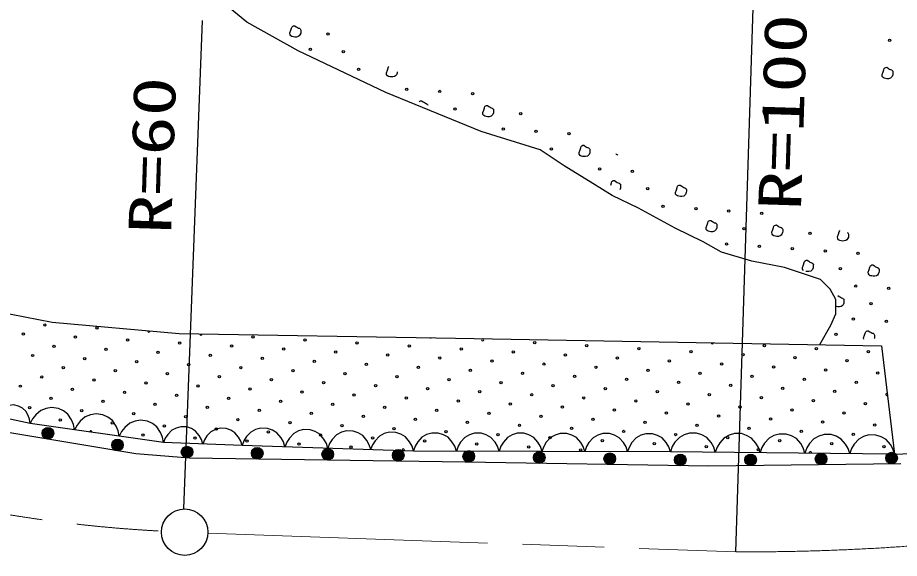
# Model space of a CAD drawing. Units: millimetres, scale not verified. Extents: x 40000 to 680000, y 20000 to 380000.
# Drawn here: x 340618 to 378432, y 257690 to 280857 of the extents above; entities that cross this region are included whole.
import ezdxf
from ezdxf.enums import TextEntityAlignment as Align

# ---------------------------------------------------------------- set-up
doc = ezdxf.new("R2010")
doc.units = ezdxf.units.MM
doc.header["$LTSCALE"] = 1000
doc.linetypes.add('CHAIN', pattern=[18.5, 12, -1.5, 3.5, -1.5])
doc.layers.add('M-BGD', color=7, linetype='Continuous', lineweight=25)
doc.layers.add('M-BMK', color=2, linetype='CHAIN', lineweight=13)
doc.styles.add('ＭＳ ゴシック', font='')
doc.styles.get('ＭＳ ゴシック').set_extended_font_data('MS Gothic')

# ---------------------------------------------------------------- blocks, each defined once
blk = doc.blocks.new('BUHIN2')
at = {"color": 7, "linetype": 'Continuous', "lineweight": 25}
blk.add_circle((0, 0), 995, dxfattribs=at)
blk = doc.blocks.new('BUHIN52')
at = {"color": 7, "linetype": 'Continuous', "lineweight": 25}
for radius in [249, 220, 191, 161, 132, 97.5, 67.5, 38.8, 7.5]:
    blk.add_circle((-246, -37), radius, dxfattribs=at)
blk = doc.blocks.new('BUHIN53')
at = {"color": 7, "linetype": 'Continuous', "lineweight": 25}
for radius in [249, 220, 191, 161, 132, 97.5, 67.5, 38.8, 7.5]:
    blk.add_circle((-247, -30), radius, dxfattribs=at)
blk = doc.blocks.new('BUHIN54')
at = {"color": 7, "linetype": 'Continuous', "lineweight": 25}
for radius in [249, 220, 191, 161, 132, 97.5, 67.5, 38.8, 7.5]:
    blk.add_circle((-247, -30), radius, dxfattribs=at)
blk = doc.blocks.new('BUHIN56')
at = {"color": 7, "linetype": 'Continuous', "lineweight": 25}
for radius in [249, 220, 191, 161, 132, 97.5, 67.5, 38.8, 7.5]:
    blk.add_circle((-249, 8), radius, dxfattribs=at)
blk = doc.blocks.new('BUHIN122')
at = {"color": 7, "linetype": 'Continuous', "lineweight": 25}
blk.add_lwpolyline([(-121, 954), (-332, 854), (-503, 716), (-689, 504), (-777, 279), (-820, 46), (-782, -250), (-682, -465), (-541, -660), (-308, -819), (-108, -905), (121, -954)], dxfattribs=at)
blk = doc.blocks.new('BUHIN123')
at = {"color": 7, "linetype": 'Continuous', "lineweight": 25}
blk.add_lwpolyline([(-122, 910), (-323, 814), (-485, 681), (-662, 476), (-744, 261), (-783, 38), (-745, -244), (-648, -449), (-512, -634), (-288, -785), (-97, -865), (122, -910)], dxfattribs=at)
blk = doc.blocks.new('BUHIN124')
at = {"color": 7, "linetype": 'Continuous', "lineweight": 25}
blk.add_lwpolyline([(-97, 915), (-300, 824), (-467, 695), (-649, 495), (-737, 283), (-783, 60), (-753, -223), (-662, -431), (-531, -620), (-311, -777), (-121, -864), (97, -915)], dxfattribs=at)
blk = doc.blocks.new('BUHIN125')
at = {"color": 7, "linetype": 'Continuous', "lineweight": 25}
blk.add_lwpolyline([(-82, 838), (-269, 756), (-422, 640), (-591, 458), (-673, 264), (-717, 61), (-691, -199), (-609, -390), (-490, -564), (-290, -710), (-117, -790), (82, -838)], dxfattribs=at)
blk = doc.blocks.new('BUHIN126')
at = {"color": 7, "linetype": 'Continuous', "lineweight": 25}
blk.add_lwpolyline([(5, 964), (-217, 893), (-406, 778), (-619, 591), (-735, 380), (-809, 154), (-810, -145), (-739, -372), (-625, -585), (-414, -774), (-226, -885), (-5, -964)], dxfattribs=at)
blk = doc.blocks.new('BUHIN127')
at = {"color": 7, "linetype": 'Continuous', "lineweight": 25}
blk.add_lwpolyline([(54, 750), (-123, 706), (-275, 626), (-451, 492), (-553, 333), (-621, 161), (-638, -71), (-594, -251), (-516, -423), (-362, -581), (-222, -677), (-54, -750)], dxfattribs=at)

msp = doc.modelspace()

# ---------------------------------------------------------------- linework, layer by layer
at = {"layer": 'M-BGD'}
for p, q in [((371419, 257966), (372219, 282909)), ((350450, 280663), (349251, 281657)), ((347751, 259810), (348548, 280735)), ((352643, 279430), (350450, 280663)), ((356412, 277648), (352643, 279430)), ((360490, 275977), (356412, 277648)), ((363025, 275189), (360490, 275977)), ((364053, 274504), (363025, 275189)), ((365286, 273750), (364053, 274504)), ((366109, 273236), (365286, 273750)), ((367239, 272688), (366109, 273236)), ((368816, 271831), (367239, 272688)), ((370015, 271249), (368816, 271831)), ((370803, 270804), (370015, 271249)), ((372105, 270427), (370803, 270804)), ((373510, 270153), (372105, 270427)), ((375052, 269639), (373510, 270153)), ((375463, 269227), (375052, 269639)), ((375703, 268782), (375463, 269227)), ((336738, 268859), (342098, 267813)), ((375703, 268165), (375703, 268782)), ((375497, 267686), (375703, 268165)), ((342098, 267813), (347547, 267323)), ((375023, 266847), (375497, 267686)), ((347547, 267323), (359403, 267127)), ((359403, 267127), (377673, 266800)), ((377673, 266800), (378229, 262159)), ((341152, 263466), (338210, 264087)), ((346876, 262649), (341152, 263466)), ((350243, 262518), (346876, 262649)), ((357596, 262289), (350243, 262518)), ((368615, 262257), (357596, 262289)), ((378229, 262159), (368615, 262257)), ((378229, 262159), (385212, 262426))]:
    msp.add_line(p, q, dxfattribs=at)
for points in [[(378500, 261744), (370255, 261639), (359813, 261813), (347984, 261987), (345686, 262161), (340117, 263101), (336223, 263971), (329889, 266060), (325503, 268113), (320317, 270793), (313116, 275465), (305076, 281522), (300207, 285142), (295509, 287508), (288478, 290293), (275360, 295452), (258936, 300986)], [(356896, 278532), (356892, 278481), (356860, 278410), (356824, 278366), (356786, 278337), (356709, 278317), (356641, 278316), (356581, 278328), (356517, 278339), (356473, 278370), (356439, 278416), (356431, 278495), (356473, 278606), (356502, 278702), (356521, 278756), (356530, 278764)], [(357833, 277246), (357862, 277272), (357898, 277293), (357944, 277295), (358011, 277247), (358061, 277215), (358103, 277195), (358145, 277182), (358181, 277154), (358200, 277134), (358210, 277101)], [(366052, 273684), (366080, 273777), (366100, 273830), (366128, 273857), (366164, 273877), (366211, 273880), (366277, 273831), (366327, 273800), (366369, 273780), (366412, 273767), (366447, 273738), (366467, 273719), (366476, 273685), (366476, 273650)], [(366476, 273650), (366475, 273614), (366471, 273556), (366438, 273484)], [(376252, 271547), (376251, 271510), (376247, 271452), (376214, 271381), (376179, 271337), (376141, 271308), (376064, 271288), (375995, 271287), (375935, 271299), (375872, 271310), (375828, 271341), (375793, 271387), (375785, 271466), (375827, 271577), (375857, 271673), (375876, 271727), (375884, 271734)], [(376199, 271654), (376223, 271635), (376243, 271615), (376253, 271581), (376252, 271547)], [(374318, 270030), (374283, 270076), (374276, 270154), (374317, 270265), (374347, 270361), (374366, 270415), (374395, 270441), (374431, 270462), (374477, 270464), (374544, 270416), (374594, 270384), (374636, 270364), (374678, 270351), (374714, 270323), (374733, 270303), (374743, 270270), (374742, 270235)], [(374742, 270235), (374742, 270198), (374737, 270140), (374705, 270069), (374669, 270025), (374631, 269996), (374554, 269976), (374485, 269976), (374425, 269987)], [(375799, 268947), (375856, 268906), (375906, 268875), (375947, 268855), (375990, 268841), (376025, 268813), (376045, 268793), (376055, 268760), (376054, 268725)], [(376054, 268725), (376053, 268689), (376049, 268630), (376016, 268559), (375981, 268515), (375943, 268487), (375866, 268466), (375797, 268466), (375737, 268477), (375678, 268488)], [(376904, 267086), (376899, 267135), (376941, 267246), (376970, 267342), (376990, 267395), (377018, 267422), (377054, 267442), (377101, 267445), (377167, 267396), (377217, 267365), (377259, 267345), (377302, 267332), (377337, 267303), (377357, 267284), (377366, 267250), (377366, 267215)], [(377366, 267215), (377365, 267179), (377360, 267121), (377348, 267093)]]:
    msp.add_lwpolyline(points, dxfattribs=at)
for points in [[(352764, 280283), (352764, 280247), (352759, 280189), (352727, 280117), (352691, 280073), (352653, 280045), (352576, 280024), (352507, 280024), (352447, 280035), (352384, 280047), (352340, 280078), (352305, 280124), (352298, 280203), (352339, 280314), (352369, 280410), (352388, 280463), (352417, 280490), (352453, 280510), (352500, 280513), (352566, 280464), (352616, 280433), (352658, 280413), (352700, 280400), (352736, 280371), (352755, 280352), (352765, 280318)], [(378158, 278501), (378157, 278465), (378152, 278407), (378120, 278335), (378084, 278291), (378046, 278263), (377970, 278242), (377901, 278242), (377841, 278253), (377777, 278265), (377733, 278296), (377699, 278342), (377691, 278421), (377733, 278532), (377762, 278628), (377782, 278681), (377810, 278708), (377846, 278728), (377893, 278731), (377959, 278682), (378009, 278651), (378051, 278631), (378094, 278618), (378129, 278589), (378149, 278570), (378158, 278536)], [(361031, 276868), (361030, 276831), (361026, 276773), (360993, 276702), (360958, 276658), (360920, 276629), (360843, 276609), (360774, 276609), (360714, 276620), (360650, 276632), (360607, 276663), (360572, 276709), (360564, 276787), (360606, 276898), (360635, 276994), (360655, 277048), (360683, 277074), (360719, 277095), (360766, 277097), (360832, 277049), (360882, 277017), (360924, 276997), (360967, 276984), (361002, 276956), (361022, 276936), (361031, 276903)], [(365164, 275160), (365163, 275124), (365159, 275065), (365126, 274994), (365091, 274950), (365053, 274921), (364976, 274901), (364907, 274901), (364847, 274912), (364784, 274924), (364740, 274955), (364705, 275001), (364698, 275080), (364739, 275191), (364769, 275286), (364788, 275340), (364817, 275366), (364852, 275387), (364899, 275389), (364966, 275341), (365016, 275310), (365057, 275290), (365100, 275276), (365135, 275248), (365155, 275228), (365165, 275195)], [(369297, 273452), (369297, 273416), (369292, 273358), (369260, 273286), (369224, 273242), (369186, 273214), (369109, 273193), (369040, 273193), (368980, 273204), (368917, 273216), (368873, 273247), (368838, 273293), (368831, 273372), (368872, 273483), (368902, 273579), (368921, 273632), (368950, 273659), (368986, 273679), (369032, 273682), (369099, 273633), (369149, 273602), (369191, 273582), (369233, 273569), (369269, 273540), (369288, 273521), (369298, 273487)], [(370609, 271943), (370608, 271906), (370604, 271848), (370571, 271777), (370536, 271733), (370498, 271704), (370421, 271684), (370352, 271683), (370292, 271695), (370229, 271706), (370185, 271737), (370150, 271783), (370142, 271862), (370184, 271973), (370214, 272069), (370233, 272123), (370261, 272149), (370297, 272170), (370344, 272172), (370411, 272123), (370461, 272092), (370502, 272072), (370545, 272059), (370580, 272031), (370600, 272011), (370610, 271977)], [(373431, 271745), (373430, 271708), (373425, 271650), (373393, 271579), (373357, 271535), (373319, 271506), (373242, 271486), (373174, 271485), (373114, 271497), (373050, 271508), (373006, 271539), (372972, 271585), (372964, 271664), (373006, 271775), (373035, 271871), (373054, 271925), (373083, 271951), (373119, 271972), (373166, 271974), (373232, 271925), (373282, 271894), (373324, 271874), (373367, 271861), (373402, 271833), (373421, 271813), (373431, 271779)], [(377564, 270037), (377563, 270000), (377558, 269942), (377526, 269871), (377490, 269827), (377453, 269798), (377376, 269778), (377307, 269778), (377247, 269789), (377183, 269801), (377139, 269832), (377105, 269878), (377097, 269956), (377139, 270067), (377168, 270163), (377188, 270217), (377216, 270243), (377252, 270264), (377299, 270266), (377365, 270218), (377415, 270186), (377457, 270166), (377500, 270153), (377535, 270125), (377555, 270105), (377564, 270072)]]:
    msp.add_lwpolyline(points, close=True, dxfattribs=at)
for centre, radius in [((353929, 280156), 49.8), ((378011, 279883), 49.8), ((353174, 279500), 49.8), ((354585, 279401), 49.8), ((355241, 278646), 49.8), ((357308, 277792), 49.8), ((358718, 277693), 49.8), ((360129, 277594), 49.8), ((359374, 276938), 49.8), ((362196, 276740), 49.8), ((361441, 276084), 49.8), ((362852, 275985), 49.8), ((364262, 275886), 49.8), ((363507, 275231), 49.8), ((365574, 274377), 49.8), ((366985, 274278), 49.8), ((367641, 273523), 49.8), ((368297, 272768), 49.8), ((369707, 272669), 49.8), ((371118, 272570), 49.8), ((372529, 272471), 49.8), ((371774, 271815), 49.8), ((374595, 271617), 49.8), ((371019, 271159), 49.8), ((372430, 271060), 49.8), ((373841, 270961), 49.8), ((375251, 270862), 49.8), ((376662, 270763), 49.8), ((375907, 270107), 49.8), ((376563, 269352), 49.8), ((377974, 269253), 49.8), ((377219, 268598), 49.8), ((341784, 267694), 49.8), ((376464, 267942), 49.8), ((377875, 267843), 49.8), ((340865, 267299), 49.8), ((344016, 267565), 49.8), ((343098, 267170), 49.8), ((345330, 267041), 49.8), ((350713, 267178), 49.8), ((352946, 267049), 49.8), ((362794, 266928), 49.8), ((375709, 267286), 49.8), ((342179, 266775), 49.8), ((344411, 266647), 49.8), ((347562, 266912), 49.8), ((349795, 266783), 49.8), ((352027, 266655), 49.8), ((355178, 266920), 49.8), ((357410, 266792), 49.8), ((359643, 266663), 49.8), ((365026, 266800), 49.8), ((367259, 266671), 49.8), ((372642, 266808), 49.8), ((374874, 266679), 49.8), ((377107, 266550), 49.8), ((341260, 266381), 49.8), ((343493, 266252), 49.8), ((346644, 266518), 49.8), ((348876, 266389), 49.8), ((351108, 266260), 49.8), ((354259, 266526), 49.8), ((356492, 266397), 49.8), ((358724, 266268), 49.8), ((361875, 266534), 49.8), ((364107, 266405), 49.8), ((366340, 266276), 49.8), ((369491, 266542), 49.8), ((371723, 266413), 49.8), ((373956, 266284), 49.8), ((342574, 265857), 49.8), ((345725, 266123), 49.8), ((347957, 265994), 49.8), ((350190, 265865), 49.8), ((353341, 266131), 49.8), ((355573, 266002), 49.8), ((357805, 265873), 49.8), ((360956, 266139), 49.8), ((363189, 266010), 49.8), ((365421, 265881), 49.8), ((368572, 266147), 49.8), ((370805, 266018), 49.8), ((373037, 265889), 49.8), ((376188, 266155), 49.8), ((341655, 265462), 49.8), ((344806, 265728), 49.8), ((347038, 265599), 49.8), ((349271, 265470), 49.8), ((352422, 265736), 49.8), ((354654, 265607), 49.8), ((356887, 265478), 49.8), ((360038, 265744), 49.8), ((362270, 265615), 49.8), ((364502, 265486), 49.8), ((367653, 265752), 49.8), ((369886, 265623), 49.8), ((372118, 265494), 49.8), ((375269, 265760), 49.8), ((377502, 265631), 49.8), ((340736, 265067), 49.8), ((343887, 265333), 49.8), ((346120, 265204), 49.8), ((348352, 265075), 49.8), ((351503, 265341), 49.8), ((353736, 265212), 49.8), ((355968, 265083), 49.8), ((359119, 265349), 49.8), ((361351, 265220), 49.8), ((363584, 265091), 49.8), ((366735, 265357), 49.8), ((368967, 265228), 49.8), ((371199, 265099), 49.8), ((374350, 265365), 49.8), ((376583, 265236), 49.8), ((342969, 264938), 49.8), ((345201, 264809), 49.8), ((347433, 264680), 49.8), ((350584, 264946), 49.8), ((352817, 264817), 49.8), ((355049, 264688), 49.8), ((358200, 264954), 49.8), ((360433, 264825), 49.8), ((362665, 264696), 49.8), ((365816, 264962), 49.8), ((368048, 264833), 49.8), ((370281, 264704), 49.8), ((373432, 264970), 49.8), ((375664, 264841), 49.8), ((342050, 264543), 49.8), ((344282, 264414), 49.8), ((346515, 264285), 49.8), ((349666, 264551), 49.8), ((351898, 264422), 49.8), ((354130, 264293), 49.8), ((357281, 264559), 49.8), ((359514, 264430), 49.8), ((361746, 264301), 49.8), ((364897, 264567), 49.8), ((367130, 264438), 49.8), ((369362, 264309), 49.8), ((372513, 264575), 49.8), ((374745, 264446), 49.8), ((376978, 264317), 49.8), ((341131, 264148), 49.8), ((343364, 264019), 49.8), ((348747, 264156), 49.8), ((350979, 264027), 49.8), ((353212, 263898), 49.8), ((356363, 264164), 49.8), ((358595, 264035), 49.8), ((360827, 263906), 49.8), ((363979, 264172), 49.8), ((366211, 264043), 49.8), ((368443, 263914), 49.8), ((371594, 264180), 49.8), ((373827, 264051), 49.8), ((376059, 263922), 49.8), ((342445, 263624), 49.8), ((345596, 263890), 49.8), ((347828, 263761), 49.8), ((350061, 263632), 49.8), ((355444, 263769), 49.8), ((357676, 263640), 49.8), ((363060, 263777), 49.8), ((365292, 263648), 49.8), ((367525, 263519), 49.8), ((370676, 263785), 49.8), ((372908, 263656), 49.8), ((375140, 263527), 49.8), ((344677, 263495), 49.8), ((346910, 263366), 49.8), ((349142, 263238), 49.8), ((352293, 263503), 49.8), ((354525, 263375), 49.8), ((356758, 263246), 49.8), ((359909, 263511), 49.8), ((362141, 263383), 49.8), ((364373, 263254), 49.8), ((369757, 263391), 49.8), ((371989, 263262), 49.8), ((377373, 263399), 49.8), ((345991, 262972), 49.8), ((348223, 262843), 49.8), ((351374, 263109), 49.8), ((353607, 262980), 49.8), ((355839, 262851), 49.8), ((358990, 263117), 49.8), ((361222, 262988), 49.8), ((363455, 262859), 49.8), ((366606, 263125), 49.8), ((368838, 262996), 49.8), ((371070, 262867), 49.8), ((374222, 263133), 49.8), ((376454, 263004), 49.8), ((347883, 262244), 249), ((347883, 262244), 220), ((347883, 262244), 191), ((350456, 262714), 49.8), ((352688, 262585), 49.8), ((354920, 262456), 49.8), ((358071, 262722), 49.8), ((360304, 262593), 49.8), ((362536, 262464), 49.8), ((365687, 262730), 49.8), ((367919, 262601), 49.8), ((370152, 262472), 49.8), ((373303, 262738), 49.8), ((375535, 262609), 49.8), ((377768, 262480), 49.8), ((347883, 262244), 161), ((347883, 262244), 132), ((347883, 262244), 97.5), ((347883, 262244), 67.5), ((347883, 262244), 38.8), ((347883, 262244), 7.5), ((364768, 262335), 49.8), ((372384, 262343), 49.8)]:
    msp.add_circle(centre, radius, dxfattribs=at)
for centre, start, end in [((366329, 275033), 179.6333, 312.3441), ((346249, 267436), 171.1818, 358.5358), ((348481, 267307), 179.1901, 358.9146), ((358329, 267186), 236.7687, 301.3361), ((360562, 267057), 102.3774, 75.5725), ((370410, 266936), 186.8925, 351.0573), ((377896, 264712), 64.9646, 308.6889), ((343758, 263101), 344.2376, 179.5145), ((357153, 262327), 329.8637, 206.5721), ((374616, 262214), 337.7352, 201.0967)]:
    msp.add_arc(centre, 49.8, start, end, dxfattribs=at)
at = {"layer": 'M-BMK'}
msp.add_line((348781, 258775), (371419, 257966), dxfattribs=at)
for centre, radius, start, end in [((349935, 318772), 60000, 232.94987, 266.98813), ((371802, 357966), 100000, 269.78091, 293.7802)]:
    msp.add_arc(centre, radius, start, end, dxfattribs=at)

# ---------------------------------------------------------------- block references
at = {"layer": 'M-BGD', "rotation": 262.17084}
for name, p in [('BUHIN127', (340417, 263621)), ('BUHIN126', (342106, 263330)), ('BUHIN126', (344014, 263057)), ('BUHIN126', (345922, 262785)), ('BUHIN56', (341876, 262804)), ('BUHIN125', (347718, 262616)), ('BUHIN125', (349401, 262551)), ('BUHIN124', (351162, 262490)), ('BUHIN124', (353000, 262432)), ('BUHIN124', (354839, 262375)), ('BUHIN124', (356677, 262318)), ('BUHIN122', (369577, 262247)), ('BUHIN56', (344858, 262301)), ('BUHIN123', (358515, 262287)), ('BUHIN123', (360351, 262281)), ('BUHIN123', (362188, 262276)), ('BUHIN123', (364024, 262270)), ('BUHIN123', (365860, 262265)), ('BUHIN123', (367697, 262259)), ('BUHIN122', (371499, 262227)), ('BUHIN122', (373422, 262208)), ('BUHIN122', (375345, 262188)), ('BUHIN122', (377267, 262168)), ('BUHIN54', (350888, 261945)), ('BUHIN54', (353912, 261900)), ('BUHIN54', (356936, 261856)), ('BUHIN53', (359960, 261811)), ('BUHIN53', (362984, 261760)), ('BUHIN53', (366008, 261710)), ('BUHIN53', (369032, 261660)), ('BUHIN52', (372056, 261662)), ('BUHIN52', (375080, 261700)), ('BUHIN52', (378104, 261739)), ('BUHIN2', (347782, 258811))]:
    msp.add_blockref(name, p, dxfattribs=at)

# ---------------------------------------------------------------- texts
at = {"layer": 'M-BGD', "style": 'ＭＳ ゴシック', "width": 1.35}
for s, p in [('R=100', (374758, 272553)), ('R=60', (347749, 271541))]:
    msp.add_text(s, height=1833, rotation=88.2, dxfattribs=at).set_placement(p, align=Align.BOTTOM_LEFT)

doc.saveas('drawing.dxf')
